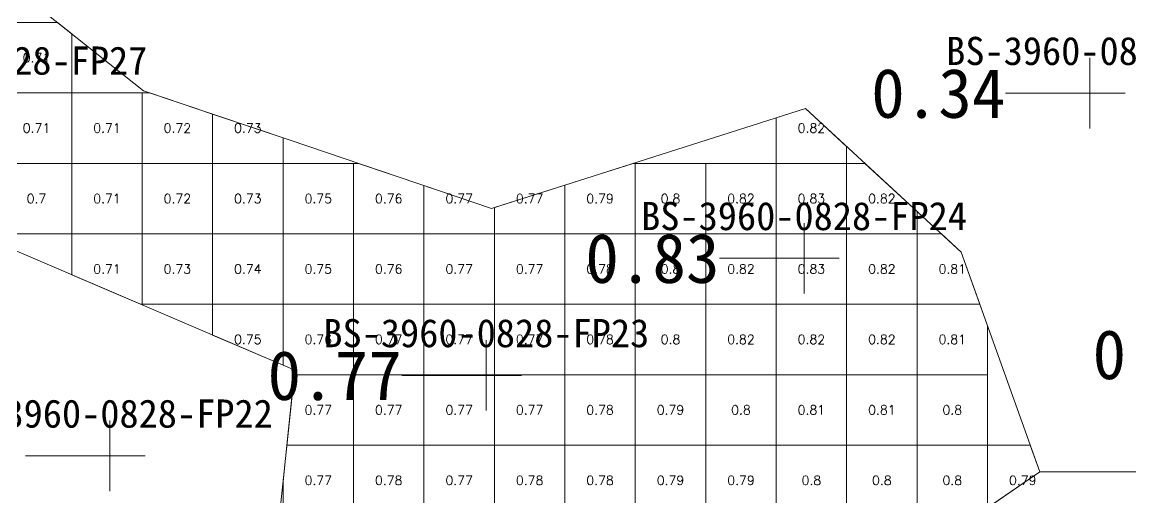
# Model space of a CAD drawing. Header units: inches. Extents: x 469941 to 470089, y 4349675 to 4349818.
# Drawn here: x 470049.39 to 470065.12, y 4349706.88 to 4349713.64 of the extents above; entities that cross this region are included whole.
import ezdxf
from ezdxf.enums import TextEntityAlignment as Align

# ---------------------------------------------------------------- set-up
doc = ezdxf.new("R2010")
doc.units = ezdxf.units.IN
doc.header["$MEASUREMENT"] = 0
for name, color, linetype, lineweight in [('0.500-1.000', 7, 'Continuous', 0), ('孔口文字', 7, 'Continuous', 0), ('点', 7, 'Continuous', 0), ('爆区方格网', 7, 'Continuous', 0), ('线条', 7, 'Continuous', 0), ('钻孔', 7, 'Continuous', 0)]:
    doc.layers.add(name, color=color, linetype=linetype, lineweight=lineweight)
doc.styles.add('3dmine_textStyle_1', font='txt.shx', dxfattribs={"height": 1, "bigfont": 'gbcbig.shx'})
doc.styles.add('3dmine_textStyle_4', font='simsunb.ttf', dxfattribs={"height": 1})

msp = doc.modelspace()

# ---------------------------------------------------------------- hatches: boundary and pattern name
at = {"layer": '钻孔', "linetype": 'Continuous', "lineweight": 0, "true_color": 0x808080, "extrusion": (0, 1, 0)}
for points in [[(-470065.543, 3950.44), (-470064.543, 3950.44), (-470064.543, 3960.44), (-470065.543, 3960.44)], [(-470051.631, 3949.651), (-470050.631, 3949.651), (-470050.631, 3960.651), (-470051.631, 3960.651)]]:
    msp.add_hatch(color=8, dxfattribs=at).paths.add_polyline_path(points, flags=0)
at = {"layer": '钻孔', "linetype": 'Continuous', "lineweight": 0, "true_color": 0x00ffff, "extrusion": (0, 1, 0)}
for points in [[(-470049.85, 3949.534), (-470048.85, 3949.534), (-470048.85, 3960.534), (-470049.85, 3960.534)], [(-470061.485, 3949.895), (-470060.485, 3949.895), (-470060.485, 3960.895), (-470061.485, 3960.895)], [(-470056.974, 3949.529), (-470055.974, 3949.529), (-470055.974, 3960.529), (-470056.974, 3960.529)]]:
    msp.add_hatch(color=4, dxfattribs=at).paths.add_polyline_path(points, flags=0)

# ---------------------------------------------------------------- linework, layer by layer
at = {"layer": '0.500-1.000', "color": 4, "linetype": 'Continuous', "lineweight": 0, "true_color": 0x00ffff}
for points in [[(470073.765, 4349714.157), (470075.484, 4349711.781), (470074.284, 4349711.13), (470072.992, 4349707.734), (470072.969, 4349707.674), (470073.431, 4349704.694), (470071.594, 4349701.664), (470070.704, 4349700.695), (470070.244, 4349700.194), (470065.786, 4349697.962), (470062.903, 4349701.04), (470062.482, 4349701.058), (470060.28, 4349701.153), (470060.914, 4349705.252), (470063.831, 4349707.254), (470067.899, 4349707.252), (470069.089, 4349707.252), (470069.075, 4349707.92), (470069.01, 4349711.145), (470071.224, 4349714.988)], [(470048.747, 4349714.536), (470051.11, 4349712.663)], [(470051.11, 4349712.663), (470053.176, 4349711.965), (470056.049, 4349710.994), (470057.493, 4349711.453), (470060.505, 4349712.41), (470062.715, 4349710.374), (470063.831, 4349707.254), (470060.914, 4349705.252), (470060.578, 4349703.08), (470060.5, 4349702.575), (470060.28, 4349701.153), (470058.343, 4349700.038), (470056.407, 4349698.924), (470058.858, 4349696.66)], [(470047.533, 4349703.062), (470049.726, 4349703.709), (470052.827, 4349704.624), (470053.015, 4349706.412), (470053.255, 4349708.695), (470051.751, 4349709.34), (470048.874, 4349710.571)]]:
    msp.add_lwpolyline(points, dxfattribs=at)
at = {"layer": '点', "color": 138, "linetype": 'Continuous', "lineweight": 0, "true_color": 0x004c4c}
for points, elevation in [([(470064.543, 4349712.129), (470064.543, 4349713.129)], 3960.44), ([(470065.043, 4349712.629), (470064.043, 4349712.629)], 3960.44), ([(470060.485, 4349709.785), (470060.485, 4349710.785)], 3960.895), ([(470060.985, 4349710.285), (470059.985, 4349710.285)], 3960.895), ([(470055.974, 4349708.123), (470055.974, 4349709.123)], 3960.529), ([(470056.474, 4349708.623), (470055.474, 4349708.623)], 3960.529), ([(470050.631, 4349706.981), (470050.631, 4349707.981)], 3960.651), ([(470051.131, 4349707.481), (470050.131, 4349707.481)], 3960.651)]:
    msp.add_lwpolyline(points, dxfattribs=dict(at, elevation=elevation))
at = {"layer": '爆区方格网', "color": 4, "linetype": 'Continuous', "lineweight": 0, "true_color": 0x00ffff, "elevation": 3960.677}
for points in [[(470050.089, 4349713.472), (470050.089, 4349712.633), (470049.089, 4349712.633), (470049.089, 4349713.633), (470049.886, 4349713.633), (470050.089, 4349713.472)], [(470050.089, 4349711.633), (470049.089, 4349711.633), (470049.089, 4349712.633), (470050.089, 4349712.633), (470050.089, 4349711.633)], [(470051.089, 4349711.633), (470050.089, 4349711.633), (470050.089, 4349712.633), (470051.089, 4349712.633), (470051.089, 4349711.633)], [(470052.089, 4349712.332), (470052.089, 4349711.633), (470051.089, 4349711.633), (470051.089, 4349712.633), (470051.199, 4349712.633), (470052.089, 4349712.332)], [(470061.089, 4349711.872), (470061.089, 4349711.633), (470060.089, 4349711.633), (470060.089, 4349712.278), (470060.505, 4349712.41), (470061.089, 4349711.872)], [(470053.089, 4349711.994), (470053.089, 4349711.633), (470052.089, 4349711.633), (470052.089, 4349712.332), (470053.089, 4349711.994)], [(470050.089, 4349710.633), (470049.089, 4349710.633), (470049.089, 4349711.633), (470050.089, 4349711.633), (470050.089, 4349710.633)], [(470051.089, 4349710.633), (470050.089, 4349710.633), (470050.089, 4349711.633), (470051.089, 4349711.633), (470051.089, 4349710.633)], [(470052.089, 4349710.633), (470051.089, 4349710.633), (470051.089, 4349711.633), (470052.089, 4349711.633), (470052.089, 4349710.633)], [(470053.089, 4349710.633), (470052.089, 4349710.633), (470052.089, 4349711.633), (470053.089, 4349711.633), (470053.089, 4349710.633)], [(470054.089, 4349710.633), (470053.089, 4349710.633), (470053.089, 4349711.633), (470054.089, 4349711.633), (470054.089, 4349710.633)], [(470055.089, 4349711.319), (470055.089, 4349710.633), (470054.089, 4349710.633), (470054.089, 4349711.633), (470054.159, 4349711.633), (470055.089, 4349711.319)], [(470058.089, 4349710.633), (470057.089, 4349710.633), (470057.089, 4349711.325), (470057.493, 4349711.453), (470058.059, 4349711.633), (470058.089, 4349711.633), (470058.089, 4349710.633)], [(470059.089, 4349710.633), (470058.089, 4349710.633), (470058.089, 4349711.633), (470059.089, 4349711.633), (470059.089, 4349710.633)], [(470060.089, 4349710.633), (470059.089, 4349710.633), (470059.089, 4349711.633), (470060.089, 4349711.633), (470060.089, 4349710.633)], [(470061.089, 4349710.633), (470060.089, 4349710.633), (470060.089, 4349711.633), (470061.089, 4349711.633), (470061.089, 4349710.633)], [(470062.089, 4349710.951), (470062.089, 4349710.633), (470061.089, 4349710.633), (470061.089, 4349711.633), (470061.349, 4349711.633), (470062.089, 4349710.951)], [(470056.049, 4349710.994), (470056.089, 4349711.007), (470056.089, 4349710.633), (470055.089, 4349710.633), (470055.089, 4349711.319), (470056.049, 4349710.994)], [(470057.089, 4349710.633), (470056.089, 4349710.633), (470056.089, 4349711.007), (470057.089, 4349711.325), (470057.089, 4349710.633)], [(470051.089, 4349709.633), (470051.066, 4349709.633), (470050.089, 4349710.051), (470050.089, 4349710.633), (470051.089, 4349710.633), (470051.089, 4349709.633)], [(470052.089, 4349709.633), (470051.089, 4349709.633), (470051.089, 4349710.633), (470052.089, 4349710.633), (470052.089, 4349709.633)], [(470053.089, 4349709.633), (470052.089, 4349709.633), (470052.089, 4349710.633), (470053.089, 4349710.633), (470053.089, 4349709.633)], [(470054.089, 4349709.633), (470053.089, 4349709.633), (470053.089, 4349710.633), (470054.089, 4349710.633), (470054.089, 4349709.633)], [(470055.089, 4349709.633), (470054.089, 4349709.633), (470054.089, 4349710.633), (470055.089, 4349710.633), (470055.089, 4349709.633)], [(470056.089, 4349709.633), (470055.089, 4349709.633), (470055.089, 4349710.633), (470056.089, 4349710.633), (470056.089, 4349709.633)], [(470057.089, 4349709.633), (470056.089, 4349709.633), (470056.089, 4349710.633), (470057.089, 4349710.633), (470057.089, 4349709.633)], [(470058.089, 4349709.633), (470057.089, 4349709.633), (470057.089, 4349710.633), (470058.089, 4349710.633), (470058.089, 4349709.633)], [(470059.089, 4349709.633), (470058.089, 4349709.633), (470058.089, 4349710.633), (470059.089, 4349710.633), (470059.089, 4349709.633)], [(470060.089, 4349709.633), (470059.089, 4349709.633), (470059.089, 4349710.633), (470060.089, 4349710.633), (470060.089, 4349709.633)], [(470061.089, 4349709.633), (470060.089, 4349709.633), (470060.089, 4349710.633), (470061.089, 4349710.633), (470061.089, 4349709.633)], [(470062.089, 4349709.633), (470061.089, 4349709.633), (470061.089, 4349710.633), (470062.089, 4349710.633), (470062.089, 4349709.633)], [(470062.715, 4349710.374), (470062.98, 4349709.633), (470062.089, 4349709.633), (470062.089, 4349710.633), (470062.434, 4349710.633), (470062.715, 4349710.374)], [(470053.089, 4349708.767), (470052.089, 4349709.195), (470052.089, 4349709.633), (470053.089, 4349709.633), (470053.089, 4349708.767)], [(470054.089, 4349708.633), (470053.249, 4349708.633), (470053.255, 4349708.695), (470053.089, 4349708.767), (470053.089, 4349709.633), (470054.089, 4349709.633), (470054.089, 4349708.633)], [(470055.089, 4349708.633), (470054.089, 4349708.633), (470054.089, 4349709.633), (470055.089, 4349709.633), (470055.089, 4349708.633)], [(470056.089, 4349708.633), (470055.089, 4349708.633), (470055.089, 4349709.633), (470056.089, 4349709.633), (470056.089, 4349708.633)], [(470057.089, 4349708.633), (470056.089, 4349708.633), (470056.089, 4349709.633), (470057.089, 4349709.633), (470057.089, 4349708.633)], [(470058.089, 4349708.633), (470057.089, 4349708.633), (470057.089, 4349709.633), (470058.089, 4349709.633), (470058.089, 4349708.633)], [(470059.089, 4349708.633), (470058.089, 4349708.633), (470058.089, 4349709.633), (470059.089, 4349709.633), (470059.089, 4349708.633)], [(470060.089, 4349708.633), (470059.089, 4349708.633), (470059.089, 4349709.633), (470060.089, 4349709.633), (470060.089, 4349708.633)], [(470061.089, 4349708.633), (470060.089, 4349708.633), (470060.089, 4349709.633), (470061.089, 4349709.633), (470061.089, 4349708.633)], [(470062.089, 4349708.633), (470061.089, 4349708.633), (470061.089, 4349709.633), (470062.089, 4349709.633), (470062.089, 4349708.633)], [(470063.089, 4349709.328), (470063.089, 4349708.633), (470062.089, 4349708.633), (470062.089, 4349709.633), (470062.98, 4349709.633), (470063.089, 4349709.328)], [(470054.089, 4349707.633), (470053.144, 4349707.633), (470053.249, 4349708.633), (470054.089, 4349708.633), (470054.089, 4349707.633)], [(470055.089, 4349707.633), (470054.089, 4349707.633), (470054.089, 4349708.633), (470055.089, 4349708.633), (470055.089, 4349707.633)], [(470056.089, 4349707.633), (470055.089, 4349707.633), (470055.089, 4349708.633), (470056.089, 4349708.633), (470056.089, 4349707.633)], [(470057.089, 4349707.633), (470056.089, 4349707.633), (470056.089, 4349708.633), (470057.089, 4349708.633), (470057.089, 4349707.633)], [(470058.089, 4349707.633), (470057.089, 4349707.633), (470057.089, 4349708.633), (470058.089, 4349708.633), (470058.089, 4349707.633)], [(470059.089, 4349707.633), (470058.089, 4349707.633), (470058.089, 4349708.633), (470059.089, 4349708.633), (470059.089, 4349707.633)], [(470060.089, 4349707.633), (470059.089, 4349707.633), (470059.089, 4349708.633), (470060.089, 4349708.633), (470060.089, 4349707.633)], [(470061.089, 4349707.633), (470060.089, 4349707.633), (470060.089, 4349708.633), (470061.089, 4349708.633), (470061.089, 4349707.633)], [(470062.089, 4349707.633), (470061.089, 4349707.633), (470061.089, 4349708.633), (470062.089, 4349708.633), (470062.089, 4349707.633)], [(470063.089, 4349707.633), (470062.089, 4349707.633), (470062.089, 4349708.633), (470063.089, 4349708.633), (470063.089, 4349707.633)], [(470054.089, 4349706.633), (470053.089, 4349706.633), (470053.089, 4349707.113), (470053.144, 4349707.633), (470054.089, 4349707.633), (470054.089, 4349706.633)], [(470055.089, 4349706.633), (470054.089, 4349706.633), (470054.089, 4349707.633), (470055.089, 4349707.633), (470055.089, 4349706.633)], [(470056.089, 4349706.633), (470055.089, 4349706.633), (470055.089, 4349707.633), (470056.089, 4349707.633), (470056.089, 4349706.633)], [(470057.089, 4349706.633), (470056.089, 4349706.633), (470056.089, 4349707.633), (470057.089, 4349707.633), (470057.089, 4349706.633)], [(470058.089, 4349706.633), (470057.089, 4349706.633), (470057.089, 4349707.633), (470058.089, 4349707.633), (470058.089, 4349706.633)], [(470059.089, 4349706.633), (470058.089, 4349706.633), (470058.089, 4349707.633), (470059.089, 4349707.633), (470059.089, 4349706.633)], [(470060.089, 4349706.633), (470059.089, 4349706.633), (470059.089, 4349707.633), (470060.089, 4349707.633), (470060.089, 4349706.633)], [(470061.089, 4349706.633), (470060.089, 4349706.633), (470060.089, 4349707.633), (470061.089, 4349707.633), (470061.089, 4349706.633)], [(470062.089, 4349706.633), (470061.089, 4349706.633), (470061.089, 4349707.633), (470062.089, 4349707.633), (470062.089, 4349706.633)], [(470063.089, 4349706.745), (470062.926, 4349706.633), (470062.089, 4349706.633), (470062.089, 4349707.633), (470063.089, 4349707.633), (470063.089, 4349706.745)], [(470063.831, 4349707.254), (470063.089, 4349706.745), (470063.089, 4349707.633), (470063.696, 4349707.633), (470063.831, 4349707.254)]]:
    msp.add_lwpolyline(points, dxfattribs=at)
at = {"layer": '线条', "color": 138, "linetype": 'Continuous', "lineweight": 0, "true_color": 0x004c4c}
for points, elevation in [([(470064.543, 4349712.629), (470064.543, 4349712.629), (470064.543, 4349712.629)], 3960.44), ([(470060.485, 4349710.285), (470060.485, 4349710.285), (470060.485, 4349710.285)], 3960.895), ([(470055.974, 4349708.623), (470055.974, 4349708.623), (470055.974, 4349708.623)], 3960.529), ([(470050.631, 4349707.481), (470050.631, 4349707.481), (470050.631, 4349707.481)], 3960.651)]:
    msp.add_lwpolyline(points, dxfattribs=dict(at, elevation=elevation))
at = {"layer": '钻孔', "color": 8, "linetype": 'Continuous', "lineweight": 0, "true_color": 0x808080}
for points, elevation in [([(470064.543, 4349712.629), (470063.343, 4349712.629)], 3960.44), ([(470064.543, 4349712.629), (470063.343, 4349712.629)], 3950.44), ([(470050.631, 4349707.481), (470049.431, 4349707.481)], 3960.651), ([(470050.631, 4349707.481), (470049.431, 4349707.481)], 3949.651)]:
    msp.add_lwpolyline(points, dxfattribs=dict(at, elevation=elevation))
at = {"layer": '钻孔', "color": 4, "linetype": 'Continuous', "lineweight": 0, "true_color": 0x00ffff}
for points, elevation in [([(470060.485, 4349710.285), (470059.285, 4349710.285)], 3960.895), ([(470060.485, 4349710.285), (470059.285, 4349710.285)], 3949.895), ([(470055.974, 4349708.623), (470054.774, 4349708.623)], 3960.529), ([(470055.974, 4349708.623), (470054.774, 4349708.623)], 3949.529)]:
    msp.add_lwpolyline(points, dxfattribs=dict(at, elevation=elevation))

# ---------------------------------------------------------------- texts
at = {"color": 4, "linetype": 'Continuous', "lineweight": 0, "true_color": 0x00ffff, "style": '3dmine_textStyle_1'}
for s, p in [('0.71', (470049.589, 4349713.133, 3960.677)), ('0.71', (470049.589, 4349712.133, 3960.677)), ('0.71', (470050.589, 4349712.133, 3960.677)), ('0.72', (470051.589, 4349712.133, 3960.677)), ('0.73', (470052.589, 4349712.133, 3960.677)), ('0.82', (470060.589, 4349712.133, 3960.677)), ('0.7', (470049.589, 4349711.133, 3960.677)), ('0.71', (470050.589, 4349711.133, 3960.677)), ('0.72', (470051.589, 4349711.133, 3960.677)), ('0.73', (470052.589, 4349711.133, 3960.677)), ('0.75', (470053.589, 4349711.133, 3960.677)), ('0.76', (470054.589, 4349711.133, 3960.677)), ('0.77', (470055.589, 4349711.133, 3960.677)), ('0.77', (470056.589, 4349711.133, 3960.677)), ('0.79', (470057.589, 4349711.133, 3960.677)), ('0.8', (470058.589, 4349711.133, 3960.677)), ('0.82', (470059.589, 4349711.133, 3960.677)), ('0.83', (470060.589, 4349711.133, 3960.677)), ('0.82', (470061.589, 4349711.133, 3960.677)), ('0.71', (470050.589, 4349710.133, 3960.677)), ('0.73', (470051.589, 4349710.133, 3960.677)), ('0.74', (470052.589, 4349710.133, 3960.677)), ('0.75', (470053.589, 4349710.133, 3960.677)), ('0.76', (470054.589, 4349710.133, 3960.677)), ('0.77', (470055.589, 4349710.133, 3960.677)), ('0.77', (470056.589, 4349710.133, 3960.677)), ('0.78', (470057.589, 4349710.133, 3960.677)), ('0.8', (470058.589, 4349710.133, 3960.677)), ('0.82', (470059.589, 4349710.133, 3960.677)), ('0.83', (470060.589, 4349710.133, 3960.677)), ('0.82', (470061.589, 4349710.133, 3960.677)), ('0.81', (470062.589, 4349710.133, 3960.677)), ('0.75', (470052.589, 4349709.133, 3960.677)), ('0.76', (470053.589, 4349709.133, 3960.677)), ('0.77', (470054.589, 4349709.133, 3960.677)), ('0.77', (470055.589, 4349709.133, 3960.677)), ('0.77', (470056.589, 4349709.133, 3960.677)), ('0.78', (470057.589, 4349709.133, 3960.677)), ('0.8', (470058.589, 4349709.133, 3960.677)), ('0.82', (470059.589, 4349709.133, 3960.677)), ('0.82', (470060.589, 4349709.133, 3960.677)), ('0.82', (470061.589, 4349709.133, 3960.677)), ('0.81', (470062.589, 4349709.133, 3960.677)), ('0.77', (470053.589, 4349708.133, 3960.677)), ('0.77', (470054.589, 4349708.133, 3960.677)), ('0.77', (470055.589, 4349708.133, 3960.677)), ('0.77', (470056.589, 4349708.133, 3960.677)), ('0.78', (470057.589, 4349708.133, 3960.677)), ('0.79', (470058.589, 4349708.133, 3960.677)), ('0.8', (470059.589, 4349708.133, 3960.677)), ('0.81', (470060.589, 4349708.133, 3960.677)), ('0.81', (470061.589, 4349708.133, 3960.677)), ('0.8', (470062.589, 4349708.133, 3960.677)), ('0.77', (470053.589, 4349707.133, 3960.677)), ('0.78', (470054.589, 4349707.133, 3960.677)), ('0.77', (470055.589, 4349707.133, 3960.677)), ('0.78', (470056.589, 4349707.133, 3960.677)), ('0.78', (470057.589, 4349707.133, 3960.677)), ('0.79', (470058.589, 4349707.133, 3960.677)), ('0.79', (470059.589, 4349707.133, 3960.677)), ('0.8', (470060.589, 4349707.133, 3960.677)), ('0.8', (470061.589, 4349707.133, 3960.677)), ('0.8', (470062.589, 4349707.133, 3960.677)), ('0.79', (470063.589, 4349707.133, 3960.677))]:
    msp.add_text(s, height=0.13, dxfattribs=at).set_placement(p, align=Align.MIDDLE_CENTER)
at = {"layer": '孔口文字', "color": 138, "linetype": 'Continuous', "lineweight": 0, "true_color": 0x004c4c, "style": '3dmine_textStyle_4'}
for s, p in [('BS-3960-0824-P3', (470064.543, 4349713.029, 3960.44)), ('BS-3960-0828-FP27', (470048.85, 4349712.892, 3960.534)), ('BS-3960-0828-FP24', (470060.485, 4349710.685, 3960.895)), ('BS-3960-0828-FP23', (470055.974, 4349709.023, 3960.529)), ('BS-3960-0828-FP22', (470050.631, 4349707.881, 3960.651))]:
    msp.add_text(s, height=0.4, dxfattribs=at).set_placement(p, align=Align.CENTER)
at = {"layer": '钻孔', "color": 8, "linetype": 'Continuous', "lineweight": 0, "true_color": 0x808080, "style": '3dmine_textStyle_4'}
for s, p in [('0.34', (470063.343, 4349712.629, 3960.44)), ('0.40', (470066.485, 4349708.92, 3960.898))]:
    msp.add_text(s, height=0.7, dxfattribs=at).set_placement(p, align=Align.MIDDLE_RIGHT)
at = {"layer": '钻孔', "color": 4, "linetype": 'Continuous', "lineweight": 0, "true_color": 0x00ffff, "style": '3dmine_textStyle_4'}
for s, p in [('0.83', (470059.285, 4349710.285, 3960.895)), ('0.77', (470054.774, 4349708.623, 3960.529))]:
    msp.add_text(s, height=0.7, dxfattribs=at).set_placement(p, align=Align.MIDDLE_RIGHT)

doc.saveas('drawing.dxf')
